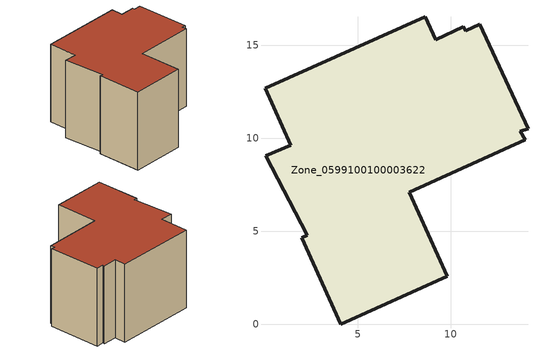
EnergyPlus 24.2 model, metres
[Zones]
Zone_0599100100003622
 floor ground (C_G): 13.73,10.39 13.98,9.92 7.76,7.09 9.8,2.59 4.09,0 1.98,4.66 2.3,4.79 0.06,9.05 1.4,9.62 0.02,12.68 8.63,16.54 9.19,15.3 10.68,15.98 10.8,15.77 11.56,16.11 14.14,10.52 z0
 wall outside (C_F): 8.63,16.54 0.02,12.68 1.4,9.62 0.06,9.05 2.3,4.79 1.98,4.66 4.09,0 9.8,2.59 7.76,7.09 13.98,9.92 13.73,10.39 14.14,10.52 11.56,16.11 10.8,15.77 10.68,15.98 9.19,15.3 8.63,16.54 z0:9.14
 roof outside (C_R): 1.98,4.66 4.09,0 9.8,2.59 7.76,7.09 13.98,9.92 13.73,10.39 14.14,10.52 11.56,16.11 10.8,15.77 10.68,15.98 9.19,15.3 8.63,16.54 0.02,12.68 1.4,9.62 0.06,9.05 2.3,4.79 z9.14
[BUILDING]
Pand.0599100100003622: North Axis=0; Terrain=City; Loads Convergence Tolerance Value=0.04; Temperature Convergence Tolerance Value=0.4; Solar Distribution=FullExterior; Maximum Number of Warmup Days=25; Minimum Number of Warmup Days=1
[Site:Location]
Rotterdam.The.Hague.AP_ZH_NLD Design_Conditions: Latitude=51.96; Longitude=4.45; Time Zone=1; Elevation=-4.5
[SITE:GROUNDTEMPERATURE:BUILDINGSURFACE]
18, 18, 18, 18, 18, 18, 18, 18, 18, 18, 18, 18
[MATERIAL] Thermal Absorptance=0.9; Solar Absorptance=0.7; Visible Absorptance=0.7
Name | Roughness | Thickness | Conductivity | Density | Specific Heat
G.D.2006-2014 | MediumSmooth | 0.15 | 0.06 | 540 | 1210
F.D.2006-2014 | Rough | 0.3 | 0.12 | 1920 | 840
R.D.2006-2014 | MediumRough | 0.2 | 0.08 | 1500 | 1000
[CONSTRUCTION]
C_G: G.D.2006-2014
C_F: F.D.2006-2014
C_R: R.D.2006-2014
[ZONE]
Zone_0599100100003622: Type=1; Multiplier=1; Ceiling Height=Autocalculate; Volume=Autocalculate; Floor Area=autocalculate; Part of Total Floor Area=Yes
[ZONEINFILTRATION:DESIGNFLOWRATE]
Infil_Zone_0599100100003622: Zone or ZoneList or Space or SpaceList=Zone_0599100100003622; Schedule=AlwaysOn; Design Flow Rate Calculation Method=Flow/Area; Flow Rate per Floor Area=0.0021; Constant Term Coefficient=1; Temperature Term Coefficient=0; Velocity Term Coefficient=0; Velocity Squared Term Coefficient=0
[HVACTEMPLATE:ZONE:IDEALLOADSAIRSYSTEM]
Zone_0599100100003622: Maximum Heating Supply Air Temperature=50; Minimum Cooling Supply Air Temperature=13; Maximum Heating Supply Air Humidity Ratio=0.0156; Minimum Cooling Supply Air Humidity Ratio=0.0077; Heating Limit=NoLimit; Cooling Limit=NoLimit; Dehumidification Control Type=ConstantSensibleHeatRatio; Cooling Sensible Heat Ratio=0.7; Dehumidification Setpoint=60; Humidification Control Type=None; Humidification Setpoint=30; Outdoor Air Method=None; Outdoor Air Flow Rate per Person=0.00944; Outdoor Air Flow Rate per Zone Floor Area=0; Outdoor Air Flow Rate per Zone=0; Demand Controlled Ventilation Type=None; Outdoor Air Economizer Type=NoEconomizer; Heat Recovery Type=None; Sensible Heat Recovery Effectiveness=0.7; Latent Heat Recovery Effectiveness=0.65
[ZONECONTROL:THERMOSTAT]
ThermostatControl_Zone_0599100100003622: Zone or ZoneList=Zone_0599100100003622; Control Type Schedule=DualSetpointControlType; Control 1=Thermostat_Zone_0599100100003622; Temperature Difference Between Cutout And Setpoint=0
[THERMOSTATSETPOINT:DUALSETPOINT]
Thermostat_Zone_0599100100003622: Heating Setpoint Temperature Schedule=HeatingSetpoint_Zone_0599100100003622; Cooling Setpoint Temperature Schedule=CoolingSetpoint_Zone_0599100100003622
[SCHEDULE:COMPACT]
HeatingSetpoint_Zone_0599100100003622: Through: 12/31, For: AllDays, Until: 24:00, 21
CoolingSetpoint_Zone_0599100100003622: Through: 12/31, For: AllDays, Until: 24:00, 24
DualSetpointControlType: Through: 12/31, For: AllDays, Until: 24:00, 4
AlwaysOn: Through: 12/31, For: AllDays, Until: 24:00, 1
